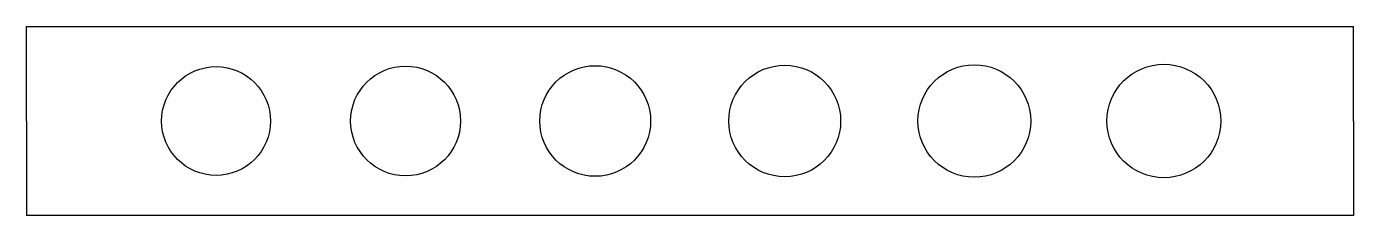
# Model space of a CAD drawing. Extents: x -179 to -39, y 382 to 402.
import ezdxf

# ---------------------------------------------------------------- set-up
doc = ezdxf.new("R2010")
doc.units = 0
doc.header["$MEASUREMENT"] = 0

msp = doc.modelspace()

# ---------------------------------------------------------------- linework, layer by layer
at = {"linetype": 'ByBlock'}
for p, q in [((-178.55, 391.92), (-178.55, 401.92)), ((-178.55, 401.92), (-38.55, 401.92)), ((-38.55, 391.92), (-38.55, 401.92)), ((-178.55, 391.92), (-178.55, 381.92)), ((-38.55, 391.92), (-38.55, 381.92)), ((-38.55, 381.92), (-178.55, 381.92))]:
    msp.add_line(p, q, dxfattribs=at)
for centre, radius in [((-158.55, 391.92), 5.75), ((-138.55, 391.92), 5.8), ((-118.55, 391.92), 5.85), ((-98.55, 391.92), 5.9), ((-78.55, 391.92), 5.95), ((-58.55, 391.92), 6)]:
    msp.add_circle(centre, radius, dxfattribs=at)

doc.saveas('drawing.dxf')
